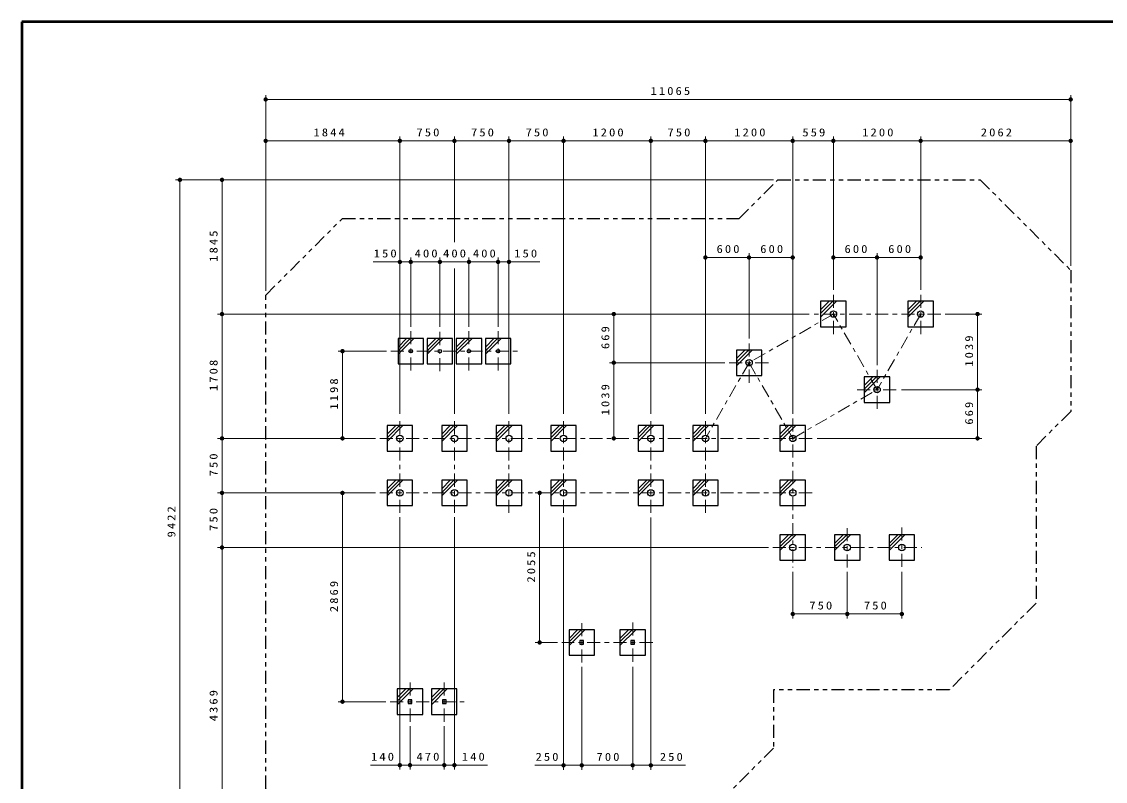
# Model space of a CAD drawing. Units: millimetres on the paper, scale 1:60. Extents: x -385 to 0, y -594 to 267.
# Drawn here: x -385 to -136.7, y -501 to -327 of the extents above; entities that cross this region are included whole.
import ezdxf

# ---------------------------------------------------------------- set-up
doc = ezdxf.new("R2010")
doc.units = ezdxf.units.MM
doc.linetypes.add('USER2', pattern=[6, 3, -1, 1, -1])
doc.linetypes.add('USER3', pattern=[8, 3, -1, 1, -1, 1, -1])
doc.layers.add('LY_1', color=7, linetype='Continuous', lineweight=25)
doc.styles.add('ＭＳ ゴシック', font='')
doc.styles.get('ＭＳ ゴシック').set_extended_font_data('MS Gothic')

# ---------------------------------------------------------------- blocks, each defined once
blk = doc.blocks.new('filled_dot')
at = {"color": 0, "linetype": 'Continuous', "lineweight": -2, "const_width": 1.25}
blk.add_lwpolyline([(-0.625, 0, 1), (0.625, 0, 1)], format="xyb", close=True, dxfattribs=at)

msp = doc.modelspace()

# ---------------------------------------------------------------- linework, layer by layer
at = {"layer": 'LY_1', "lineweight": 50}
for p, q in [((-385, -327), (-385, -594)), ((0, -327), (-385, -327))]:
    msp.add_line(p, q, dxfattribs=at)
at = {"layer": 'LY_1', "lineweight": 13}
for p, q in [((-329.103, -388.649), (-329.103, -343.819)), ((-329.103, -344.819), (-144.685, -344.819)), ((-144.685, -382.934), (-144.685, -343.819)), ((-329.103, -388.649), (-329.103, -353.301)), ((-329.103, -354.301), (-298.36, -354.301)), ((-298.36, -416.861), (-298.36, -353.301)), ((-298.36, -354.301), (-285.86, -354.301)), ((-285.86, -377.506), (-285.86, -353.301)), ((-285.86, -354.301), (-273.36, -354.301)), ((-273.36, -416.861), (-273.36, -353.301)), ((-273.36, -354.301), (-260.86, -354.301)), ((-260.86, -416.861), (-260.86, -353.301)), ((-260.86, -354.301), (-240.86, -354.301)), ((-240.86, -416.861), (-240.86, -353.301)), ((-240.86, -354.301), (-228.36, -354.301)), ((-228.36, -416.861), (-228.36, -353.301)), ((-228.36, -354.301), (-208.36, -354.301)), ((-208.36, -416.861), (-208.36, -353.301)), ((-208.36, -354.301), (-199.048, -354.301)), ((-199.048, -388.39), (-199.048, -353.301)), ((-199.048, -354.301), (-179.048, -354.301)), ((-179.048, -388.39), (-179.048, -353.301)), ((-179.048, -388.39), (-179.048, -353.301)), ((-179.048, -354.301), (-144.685, -354.301)), ((-144.685, -382.934), (-144.685, -353.301)), ((-212.781, -363.231), (-349.751, -363.231)), ((-348.751, -520.261), (-348.751, -363.231)), ((-212.781, -363.231), (-340.103, -363.231)), ((-339.103, -393.973), (-339.103, -363.231)), ((-304.485, -382.03), (-295.86, -382.03)), ((-295.86, -396.897), (-295.86, -381.03)), ((-295.86, -382.03), (-289.194, -382.03)), ((-289.194, -396.897), (-289.194, -381.03)), ((-289.194, -382.03), (-282.527, -382.03)), ((-282.527, -396.897), (-282.527, -381.03)), ((-282.527, -382.03), (-275.86, -382.03)), ((-275.86, -396.897), (-275.86, -381.03)), ((-275.86, -382.03), (-266.298, -382.03)), ((-228.36, -381.015), (-218.36, -381.015)), ((-218.36, -399.54), (-218.36, -380.015)), ((-218.36, -381.015), (-208.36, -381.015)), ((-199.048, -381.015), (-189.048, -381.015)), ((-189.048, -405.711), (-189.048, -380.015)), ((-189.048, -381.015), (-179.048, -381.015)), ((-285.86, -416.861), (-285.86, -383.506)), ((-201.965, -393.027), (-199.995, -391.057)), ((-201.965, -393.852), (-199.17, -391.057)), ((-201.965, -394.677), (-198.345, -391.057)), ((-181.965, -393.027), (-179.995, -391.057)), ((-181.965, -393.852), (-179.17, -391.057)), ((-181.965, -394.677), (-178.345, -391.057)), ((-204.631, -393.973), (-340.103, -393.973)), ((-339.103, -422.444), (-339.103, -393.973)), ((-249.35, -405.123), (-249.35, -393.973)), ((-173.465, -393.973), (-165.023, -393.973)), ((-166.023, -393.973), (-166.023, -411.294)), ((-298.777, -401.534), (-296.807, -399.564)), ((-298.777, -402.359), (-295.982, -399.564)), ((-298.777, -403.184), (-295.157, -399.564)), ((-292.11, -401.534), (-290.14, -399.564)), ((-292.11, -402.359), (-289.315, -399.564)), ((-292.11, -403.184), (-288.49, -399.564)), ((-285.444, -401.534), (-283.474, -399.564)), ((-285.444, -402.359), (-282.649, -399.564)), ((-285.444, -403.184), (-281.824, -399.564)), ((-278.777, -401.534), (-276.807, -399.564)), ((-278.777, -402.359), (-275.982, -399.564)), ((-278.777, -403.184), (-275.157, -399.564)), ((-301.444, -402.48), (-312.506, -402.48)), ((-311.506, -422.444), (-311.506, -402.48)), ((-221.277, -404.177), (-219.307, -402.207)), ((-221.277, -405.002), (-218.482, -402.207)), ((-221.277, -405.827), (-217.657, -402.207)), ((-223.944, -405.123), (-250.35, -405.123)), ((-249.35, -422.444), (-249.35, -405.123)), ((-191.965, -410.347), (-189.995, -408.377)), ((-191.965, -411.172), (-189.17, -408.377)), ((-191.965, -411.997), (-188.345, -408.377)), ((-183.465, -411.294), (-165.023, -411.294)), ((-166.023, -411.294), (-166.023, -422.444)), ((-301.277, -421.497), (-299.307, -419.527)), ((-301.277, -422.322), (-298.482, -419.527)), ((-301.277, -423.147), (-297.657, -419.527)), ((-288.777, -421.497), (-286.807, -419.527)), ((-288.777, -422.322), (-285.982, -419.527)), ((-288.777, -423.147), (-285.157, -419.527)), ((-276.277, -421.497), (-274.307, -419.527)), ((-276.277, -422.322), (-273.482, -419.527)), ((-276.277, -423.147), (-272.657, -419.527)), ((-263.777, -421.497), (-261.807, -419.527)), ((-263.777, -422.322), (-260.982, -419.527)), ((-263.777, -423.147), (-260.157, -419.527)), ((-243.777, -421.497), (-241.807, -419.527)), ((-243.777, -422.322), (-240.982, -419.527)), ((-243.777, -423.147), (-240.157, -419.527)), ((-231.277, -421.497), (-229.307, -419.527)), ((-231.277, -422.322), (-228.482, -419.527)), ((-231.277, -423.147), (-227.657, -419.527)), ((-211.277, -421.497), (-209.307, -419.527)), ((-211.277, -422.322), (-208.482, -419.527)), ((-211.277, -423.147), (-207.657, -419.527)), ((-303.944, -422.444), (-340.103, -422.444)), ((-339.103, -434.944), (-339.103, -422.444)), ((-202.777, -422.444), (-165.023, -422.444)), ((-301.277, -433.997), (-299.307, -432.027)), ((-301.277, -434.822), (-298.482, -432.027)), ((-301.277, -435.647), (-297.657, -432.027)), ((-288.777, -433.997), (-286.807, -432.027)), ((-288.777, -434.822), (-285.982, -432.027)), ((-288.777, -435.647), (-285.157, -432.027)), ((-276.277, -433.997), (-274.307, -432.027)), ((-276.277, -434.822), (-273.482, -432.027)), ((-276.277, -435.647), (-272.657, -432.027)), ((-263.777, -433.997), (-261.807, -432.027)), ((-263.777, -434.822), (-260.982, -432.027)), ((-263.777, -435.647), (-260.157, -432.027)), ((-243.777, -433.997), (-241.807, -432.027)), ((-243.777, -434.822), (-240.982, -432.027)), ((-243.777, -435.647), (-240.157, -432.027)), ((-231.277, -433.997), (-229.307, -432.027)), ((-231.277, -434.822), (-228.482, -432.027)), ((-231.277, -435.647), (-227.657, -432.027)), ((-211.277, -433.997), (-209.307, -432.027)), ((-211.277, -434.822), (-208.482, -432.027)), ((-211.277, -435.647), (-207.657, -432.027)), ((-303.944, -434.944), (-340.103, -434.944)), ((-339.103, -447.444), (-339.103, -434.944)), ((-311.506, -482.761), (-311.506, -434.944)), ((-266.444, -434.944), (-267.341, -434.944)), ((-266.341, -469.199), (-266.341, -434.944)), ((-298.36, -440.527), (-298.36, -498.301)), ((-285.86, -440.527), (-285.86, -498.301)), ((-260.86, -440.561), (-260.86, -498.334)), ((-240.86, -440.561), (-240.86, -498.334)), ((-211.277, -446.497), (-209.307, -444.527)), ((-211.277, -447.322), (-208.482, -444.527)), ((-211.277, -448.147), (-207.657, -444.527)), ((-198.777, -446.497), (-196.807, -444.527)), ((-198.777, -447.322), (-195.982, -444.527)), ((-198.777, -448.147), (-195.157, -444.527)), ((-186.277, -446.497), (-184.307, -444.527)), ((-186.277, -447.322), (-183.482, -444.527)), ((-186.277, -448.147), (-182.657, -444.527)), ((-213.944, -447.444), (-340.103, -447.444)), ((-339.103, -520.261), (-339.103, -447.444)), ((-208.36, -453.027), (-208.36, -463.671)), ((-195.86, -453.027), (-195.86, -463.671)), ((-183.36, -453.027), (-183.36, -463.671)), ((-195.86, -462.671), (-208.36, -462.671)), ((-183.36, -462.671), (-195.86, -462.671)), ((-259.61, -468.252), (-257.64, -466.282)), ((-259.61, -469.077), (-256.815, -466.282)), ((-259.61, -469.902), (-255.99, -466.282)), ((-247.944, -468.252), (-245.974, -466.282)), ((-247.944, -469.077), (-245.149, -466.282)), ((-247.944, -469.902), (-244.324, -466.282)), ((-262.277, -469.199), (-267.341, -469.199)), ((-256.694, -474.782), (-256.694, -498.334)), ((-245.027, -474.782), (-245.027, -498.334)), ((-298.944, -481.814), (-296.974, -479.844)), ((-298.944, -482.639), (-296.149, -479.844)), ((-298.944, -483.464), (-295.324, -479.844)), ((-291.11, -481.814), (-289.14, -479.844)), ((-291.11, -482.639), (-288.315, -479.844)), ((-291.11, -483.464), (-287.49, -479.844)), ((-301.61, -482.761), (-312.506, -482.761)), ((-296.027, -488.344), (-296.027, -498.301)), ((-288.194, -488.344), (-288.194, -498.301)), ((-296.027, -497.301), (-305.096, -497.301)), ((-288.194, -497.301), (-296.027, -497.301)), ((-278.304, -497.301), (-288.194, -497.301)), ((-256.694, -497.334), (-267.414, -497.334)), ((-245.027, -497.334), (-256.694, -497.334)), ((-232.935, -497.334), (-245.027, -497.334))]:
    msp.add_line(p, q, dxfattribs=at)
at = {"layer": 'LY_1', "linetype": 'USER2', "lineweight": 13}
for p, q in [((-199.048, -398.557), (-199.048, -389.39)), ((-179.048, -398.557), (-179.048, -389.39)), ((-199.048, -393.973), (-218.36, -405.123)), ((-174.465, -393.973), (-203.631, -393.973)), ((-189.048, -411.294), (-199.048, -393.973)), ((-179.048, -393.973), (-189.048, -411.294)), ((-295.86, -397.897), (-295.86, -407.064)), ((-289.194, -407.064), (-289.194, -397.897)), ((-282.527, -397.897), (-282.527, -407.064)), ((-275.86, -397.897), (-275.86, -407.064)), ((-218.36, -409.707), (-218.36, -400.54)), ((-300.444, -402.48), (-271.277, -402.48)), ((-218.36, -405.123), (-228.36, -422.444)), ((-222.944, -405.123), (-213.777, -405.123)), ((-218.36, -405.123), (-208.36, -422.444)), ((-189.048, -406.711), (-189.048, -415.877)), ((-208.36, -422.444), (-189.048, -411.294)), ((-193.631, -411.294), (-184.465, -411.294)), ((-298.36, -439.527), (-298.36, -417.861)), ((-285.86, -439.527), (-285.86, -417.861)), ((-273.36, -439.527), (-273.36, -417.861)), ((-260.86, -439.527), (-260.86, -417.861)), ((-240.86, -439.527), (-240.86, -417.861)), ((-228.36, -439.527), (-228.36, -417.861)), ((-208.36, -417.861), (-208.36, -452.027)), ((-302.944, -422.444), (-203.777, -422.444)), ((-302.944, -434.944), (-203.777, -434.944)), ((-195.86, -452.027), (-195.86, -442.861)), ((-183.36, -442.861), (-183.36, -452.027)), ((-212.944, -447.444), (-178.777, -447.444)), ((-256.694, -473.782), (-256.694, -464.616)), ((-245.027, -464.616), (-245.027, -473.782)), ((-240.444, -469.199), (-261.277, -469.199)), ((-296.027, -487.344), (-296.027, -478.177)), ((-288.194, -487.344), (-288.194, -478.177)), ((-300.61, -482.761), (-283.61, -482.761))]:
    msp.add_line(p, q, dxfattribs=at)
at = {"layer": 'LY_1'}
for p, q in [((-201.965, -391.057), (-201.965, -396.89)), ((-196.131, -391.057), (-201.965, -391.057)), ((-196.131, -396.89), (-196.131, -391.057)), ((-181.965, -391.057), (-181.965, -396.89)), ((-176.131, -391.057), (-181.965, -391.057)), ((-176.131, -396.89), (-176.131, -391.057)), ((-201.965, -396.89), (-196.131, -396.89)), ((-181.965, -396.89), (-176.131, -396.89)), ((-298.777, -399.564), (-298.777, -405.397)), ((-292.944, -399.564), (-298.777, -399.564)), ((-292.944, -405.397), (-292.944, -399.564)), ((-292.11, -399.564), (-292.11, -405.397)), ((-286.277, -399.564), (-292.11, -399.564)), ((-286.277, -405.397), (-286.277, -399.564)), ((-285.444, -399.564), (-285.444, -405.397)), ((-279.61, -399.564), (-285.444, -399.564)), ((-279.61, -405.397), (-279.61, -399.564)), ((-278.777, -399.564), (-278.777, -405.397)), ((-272.944, -399.564), (-278.777, -399.564)), ((-272.944, -405.397), (-272.944, -399.564)), ((-221.277, -402.207), (-221.277, -408.04)), ((-215.444, -402.207), (-221.277, -402.207)), ((-215.444, -408.04), (-215.444, -402.207)), ((-298.777, -405.397), (-292.944, -405.397)), ((-292.11, -405.397), (-286.277, -405.397)), ((-285.444, -405.397), (-279.61, -405.397)), ((-278.777, -405.397), (-272.944, -405.397)), ((-221.277, -408.04), (-215.444, -408.04)), ((-191.965, -408.377), (-191.965, -414.211)), ((-186.131, -408.377), (-191.965, -408.377)), ((-186.131, -414.211), (-186.131, -408.377)), ((-191.965, -414.211), (-186.131, -414.211)), ((-301.277, -419.527), (-301.277, -425.361)), ((-295.444, -419.527), (-301.277, -419.527)), ((-295.444, -425.361), (-295.444, -419.527)), ((-288.777, -419.527), (-288.777, -425.361)), ((-282.944, -419.527), (-288.777, -419.527)), ((-282.944, -425.361), (-282.944, -419.527)), ((-276.277, -419.527), (-276.277, -425.361)), ((-270.444, -419.527), (-276.277, -419.527)), ((-270.444, -425.361), (-270.444, -419.527)), ((-263.777, -419.527), (-263.777, -425.361)), ((-257.944, -419.527), (-263.777, -419.527)), ((-257.944, -425.361), (-257.944, -419.527)), ((-243.777, -419.527), (-243.777, -425.361)), ((-237.944, -419.527), (-243.777, -419.527)), ((-237.944, -425.361), (-237.944, -419.527)), ((-231.277, -419.527), (-231.277, -425.361)), ((-225.444, -419.527), (-231.277, -419.527)), ((-225.444, -425.361), (-225.444, -419.527)), ((-211.277, -419.527), (-211.277, -425.361)), ((-205.444, -419.527), (-211.277, -419.527)), ((-205.444, -425.361), (-205.444, -419.527)), ((-301.277, -425.361), (-295.444, -425.361)), ((-288.777, -425.361), (-282.944, -425.361)), ((-276.277, -425.361), (-270.444, -425.361)), ((-263.777, -425.361), (-257.944, -425.361)), ((-243.777, -425.361), (-237.944, -425.361)), ((-231.277, -425.361), (-225.444, -425.361)), ((-211.277, -425.361), (-205.444, -425.361)), ((-301.277, -432.027), (-301.277, -437.861)), ((-295.444, -432.027), (-301.277, -432.027)), ((-295.444, -437.861), (-295.444, -432.027)), ((-288.777, -432.027), (-288.777, -437.861)), ((-282.944, -432.027), (-288.777, -432.027)), ((-282.944, -437.861), (-282.944, -432.027)), ((-276.277, -432.027), (-276.277, -437.861)), ((-270.444, -432.027), (-276.277, -432.027)), ((-270.444, -437.861), (-270.444, -432.027)), ((-263.777, -432.027), (-263.777, -437.861)), ((-257.944, -432.027), (-263.777, -432.027)), ((-257.944, -437.861), (-257.944, -432.027)), ((-243.777, -432.027), (-243.777, -437.861)), ((-237.944, -432.027), (-243.777, -432.027)), ((-237.944, -437.861), (-237.944, -432.027)), ((-231.277, -432.027), (-231.277, -437.861)), ((-225.444, -432.027), (-231.277, -432.027)), ((-225.444, -437.861), (-225.444, -432.027)), ((-211.277, -432.027), (-211.277, -437.861)), ((-205.444, -432.027), (-211.277, -432.027)), ((-205.444, -437.861), (-205.444, -432.027)), ((-301.277, -437.861), (-295.444, -437.861)), ((-288.777, -437.861), (-282.944, -437.861)), ((-276.277, -437.861), (-270.444, -437.861)), ((-263.777, -437.861), (-257.944, -437.861)), ((-243.777, -437.861), (-237.944, -437.861)), ((-231.277, -437.861), (-225.444, -437.861)), ((-211.277, -437.861), (-205.444, -437.861)), ((-211.277, -444.527), (-211.277, -450.361)), ((-205.444, -444.527), (-211.277, -444.527)), ((-205.444, -450.361), (-205.444, -444.527)), ((-198.777, -444.527), (-198.777, -450.361)), ((-192.944, -444.527), (-198.777, -444.527)), ((-192.944, -450.361), (-192.944, -444.527)), ((-186.277, -444.527), (-186.277, -450.361)), ((-180.444, -444.527), (-186.277, -444.527)), ((-180.444, -450.361), (-180.444, -444.527)), ((-211.277, -450.361), (-205.444, -450.361)), ((-198.777, -450.361), (-192.944, -450.361)), ((-186.277, -450.361), (-180.444, -450.361)), ((-259.61, -466.282), (-259.61, -472.116)), ((-253.777, -466.282), (-259.61, -466.282)), ((-253.777, -472.116), (-253.777, -466.282)), ((-247.944, -466.282), (-247.944, -472.116)), ((-242.11, -466.282), (-247.944, -466.282)), ((-242.11, -472.116), (-242.11, -466.282)), ((-259.61, -472.116), (-253.777, -472.116)), ((-247.944, -472.116), (-242.11, -472.116)), ((-298.944, -479.844), (-298.944, -485.677)), ((-293.11, -479.844), (-298.944, -479.844)), ((-293.11, -485.677), (-293.11, -479.844)), ((-291.11, -479.844), (-291.11, -485.677)), ((-285.277, -479.844), (-291.11, -479.844)), ((-285.277, -485.677), (-285.277, -479.844)), ((-298.944, -485.677), (-293.11, -485.677)), ((-291.11, -485.677), (-285.277, -485.677))]:
    msp.add_line(p, q, dxfattribs=at)
at = {"layer": 'LY_1', "linetype": 'USER3'}
msp.add_lwpolyline([(-144.685, -383.934), (-144.685, -416.274), (-152.618, -424.206), (-152.618, -460.178), (-172.47, -480.03), (-212.774, -480.03), (-212.774, -493.396), (-239.638, -520.261), (-311.529, -520.261), (-329.103, -502.687), (-329.103, -389.649), (-311.529, -372.075), (-220.625, -372.075), (-211.781, -363.231), (-165.388, -363.231)], close=True, dxfattribs=at)
at = {"layer": 'LY_1'}
for points in [[(-256.277, -468.782), (-257.11, -468.782), (-257.11, -469.616), (-256.277, -469.616)], [(-244.61, -468.782), (-245.444, -468.782), (-245.444, -469.616), (-244.61, -469.616)], [(-295.61, -482.344), (-296.444, -482.344), (-296.444, -483.177), (-295.61, -483.177)], [(-287.777, -482.344), (-288.61, -482.344), (-288.61, -483.177), (-287.777, -483.177)]]:
    msp.add_lwpolyline(points, close=True, dxfattribs=at)
for centre, radius in [((-199.048, -393.973), 0.743), ((-179.048, -393.973), 0.743), ((-295.86, -402.48), 0.405), ((-289.194, -402.48), 0.405), ((-282.527, -402.48), 0.405), ((-275.86, -402.48), 0.405), ((-218.36, -405.123), 0.743), ((-189.048, -411.294), 0.743), ((-298.36, -422.444), 0.743), ((-285.86, -422.444), 0.743), ((-273.36, -422.444), 0.743), ((-260.86, -422.444), 0.743), ((-240.86, -422.444), 0.743), ((-228.36, -422.444), 0.743), ((-208.36, -422.444), 0.743), ((-298.36, -434.944), 0.743), ((-285.86, -434.944), 0.743), ((-273.36, -434.944), 0.743), ((-260.86, -434.944), 0.743), ((-240.86, -434.944), 0.743), ((-228.36, -434.944), 0.743), ((-208.36, -434.944), 0.743), ((-208.36, -447.444), 0.743), ((-195.86, -447.444), 0.743), ((-183.36, -447.444), 0.743)]:
    msp.add_circle(centre, radius, dxfattribs=at)

# ---------------------------------------------------------------- block references
at = {"layer": 'LY_1', "lineweight": 13, "xscale": 0.4, "yscale": 0.4}
for p in [(-329.103, -344.819), (-329.103, -354.301), (-298.36, -354.301), (-285.86, -354.301), (-273.36, -354.301), (-260.86, -354.301), (-240.86, -354.301), (-228.36, -354.301), (-208.36, -354.301), (-199.048, -354.301), (-179.048, -354.301), (-298.36, -382.03), (-295.86, -382.03), (-289.194, -382.03), (-282.527, -382.03), (-275.86, -382.03), (-228.36, -381.015), (-218.36, -381.015), (-199.048, -381.015), (-189.048, -381.015), (-208.36, -462.671), (-195.86, -462.671), (-298.36, -497.301), (-296.027, -497.301), (-288.194, -497.301), (-260.86, -497.334), (-256.694, -497.334), (-245.027, -497.334)]:
    msp.add_blockref('filled_dot', p, dxfattribs=at)
for p, rotation in [((-144.685, -344.819), 180), ((-298.36, -354.301), 180), ((-285.86, -354.301), 180), ((-273.36, -354.301), 180), ((-260.86, -354.301), 180), ((-240.86, -354.301), 180), ((-228.36, -354.301), 180), ((-208.36, -354.301), 180), ((-199.048, -354.301), 180), ((-179.048, -354.301), 180), ((-144.685, -354.301), 180), ((-348.751, -363.231), 270), ((-339.103, -363.231), 270), ((-295.86, -382.03), 180), ((-289.194, -382.03), 180), ((-282.527, -382.03), 180), ((-275.86, -382.03), 180), ((-273.36, -382.03), 180), ((-218.36, -381.015), 180), ((-208.36, -381.015), 180), ((-189.048, -381.015), 180), ((-179.048, -381.015), 180), ((-339.103, -393.973), 90), ((-339.103, -393.973), 270), ((-249.35, -393.973), 270), ((-166.023, -393.973), 270), ((-311.506, -402.48), 270), ((-249.35, -405.123), 90), ((-249.35, -405.123), 270), ((-166.023, -411.294), 90), ((-166.023, -411.294), 270), ((-339.103, -422.444), 270), ((-339.103, -422.444), 90), ((-311.506, -422.444), 90), ((-249.35, -422.444), 90), ((-166.023, -422.444), 90), ((-339.103, -434.944), 270), ((-339.103, -434.944), 90), ((-311.506, -434.944), 270), ((-266.341, -434.944), 270), ((-339.103, -447.444), 270), ((-339.103, -447.444), 90), ((-195.86, -462.671), 180), ((-183.36, -462.671), 180), ((-266.341, -469.199), 90), ((-311.506, -482.761), 90), ((-296.027, -497.301), 180), ((-288.194, -497.301), 180), ((-285.86, -497.301), 180), ((-256.694, -497.334), 180), ((-245.027, -497.334), 180), ((-240.86, -497.334), 180)]:
    msp.add_blockref('filled_dot', p, dxfattribs=dict(at, rotation=rotation))

# ---------------------------------------------------------------- texts
at = {"layer": 'LY_1', "char_height": 1.833, "attachment_point": 8, "style": 'ＭＳ ゴシック'}
for s, insert in [('\\T1.33;\\W1.15;11065', (-236.158, -343.819)), ('\\T1.33;\\W1.15;1844', (-314.334, -353.301)), ('\\T1.33;\\W1.15;750', (-291.695, -353.301)), ('\\T1.33;\\W1.15;750', (-279.195, -353.301)), ('\\T1.33;\\W1.15;750', (-266.695, -353.301)), ('\\T1.33;\\W1.15;1200', (-250.439, -353.301)), ('\\T1.33;\\W1.15;750', (-234.195, -353.301)), ('\\T1.33;\\W1.15;1200', (-217.939, -353.301)), ('\\T1.33;\\W1.15;559', (-203.288, -353.301)), ('\\T1.33;\\W1.15;1200', (-188.627, -353.301)), ('\\T1.33;\\W1.15;2062', (-161.458, -353.301)), ('\\T1.33;\\W1.15;150', (-301.485, -381.03)), ('\\T1.33;\\W1.15;400', (-292.11, -381.03)), ('\\T1.33;\\W1.15;400', (-285.604, -381.03)), ('\\T1.33;\\W1.15;400', (-278.777, -381.03)), ('\\T1.33;\\W1.15;150', (-269.298, -381.03)), ('\\T1.33;\\W1.15;600', (-222.944, -380.015)), ('\\T1.33;\\W1.15;600', (-212.944, -380.015)), ('\\T1.33;\\W1.15;600', (-193.631, -380.015)), ('\\T1.33;\\W1.15;600', (-183.631, -380.015)), ('\\T1.33;\\W1.15;750', (-201.695, -461.671)), ('\\T1.33;\\W1.15;750', (-189.195, -461.671)), ('\\T1.33;\\W1.15;140', (-302.096, -496.301)), ('\\T1.33;\\W1.15;470', (-291.695, -496.301)), ('\\T1.33;\\W1.15;140', (-281.304, -496.301)), ('\\T1.33;\\W1.15;250', (-264.414, -496.334)), ('\\T1.33;\\W1.15;700', (-250.444, -496.334)), ('\\T1.33;\\W1.15;250', (-235.935, -496.334))]:
    msp.add_mtext(s, dxfattribs=dict(at, insert=insert))
at = {"layer": 'LY_1', "char_height": 1.833, "attachment_point": 8, "rotation": 90, "style": 'ＭＳ ゴシック'}
for s, insert in [('\\T1.33;\\W1.15;1845', (-340.103, -378.174)), ('\\T1.33;\\W1.15;669', (-250.35, -399.132)), ('\\T1.33;\\W1.15;1039', (-167.023, -402.21)), ('\\T1.33;\\W1.15;1708', (-340.103, -407.785)), ('\\T1.33;\\W1.15;1198', (-312.506, -412.041)), ('\\T1.33;\\W1.15;1039', (-250.35, -413.36)), ('\\T1.33;\\W1.15;669', (-167.023, -416.452)), ('\\T1.33;\\W1.15;750', (-340.103, -428.279)), ('\\T1.33;\\W1.15;9422', (-349.751, -441.329)), ('\\T1.33;\\W1.15;750', (-340.103, -440.779)), ('\\T1.33;\\W1.15;2055', (-267.341, -451.662)), ('\\T1.33;\\W1.15;2869', (-312.506, -458.436)), ('\\T1.33;\\W1.15;4369', (-340.103, -483.436))]:
    msp.add_mtext(s, dxfattribs=dict(at, insert=insert))

doc.saveas('drawing.dxf')
